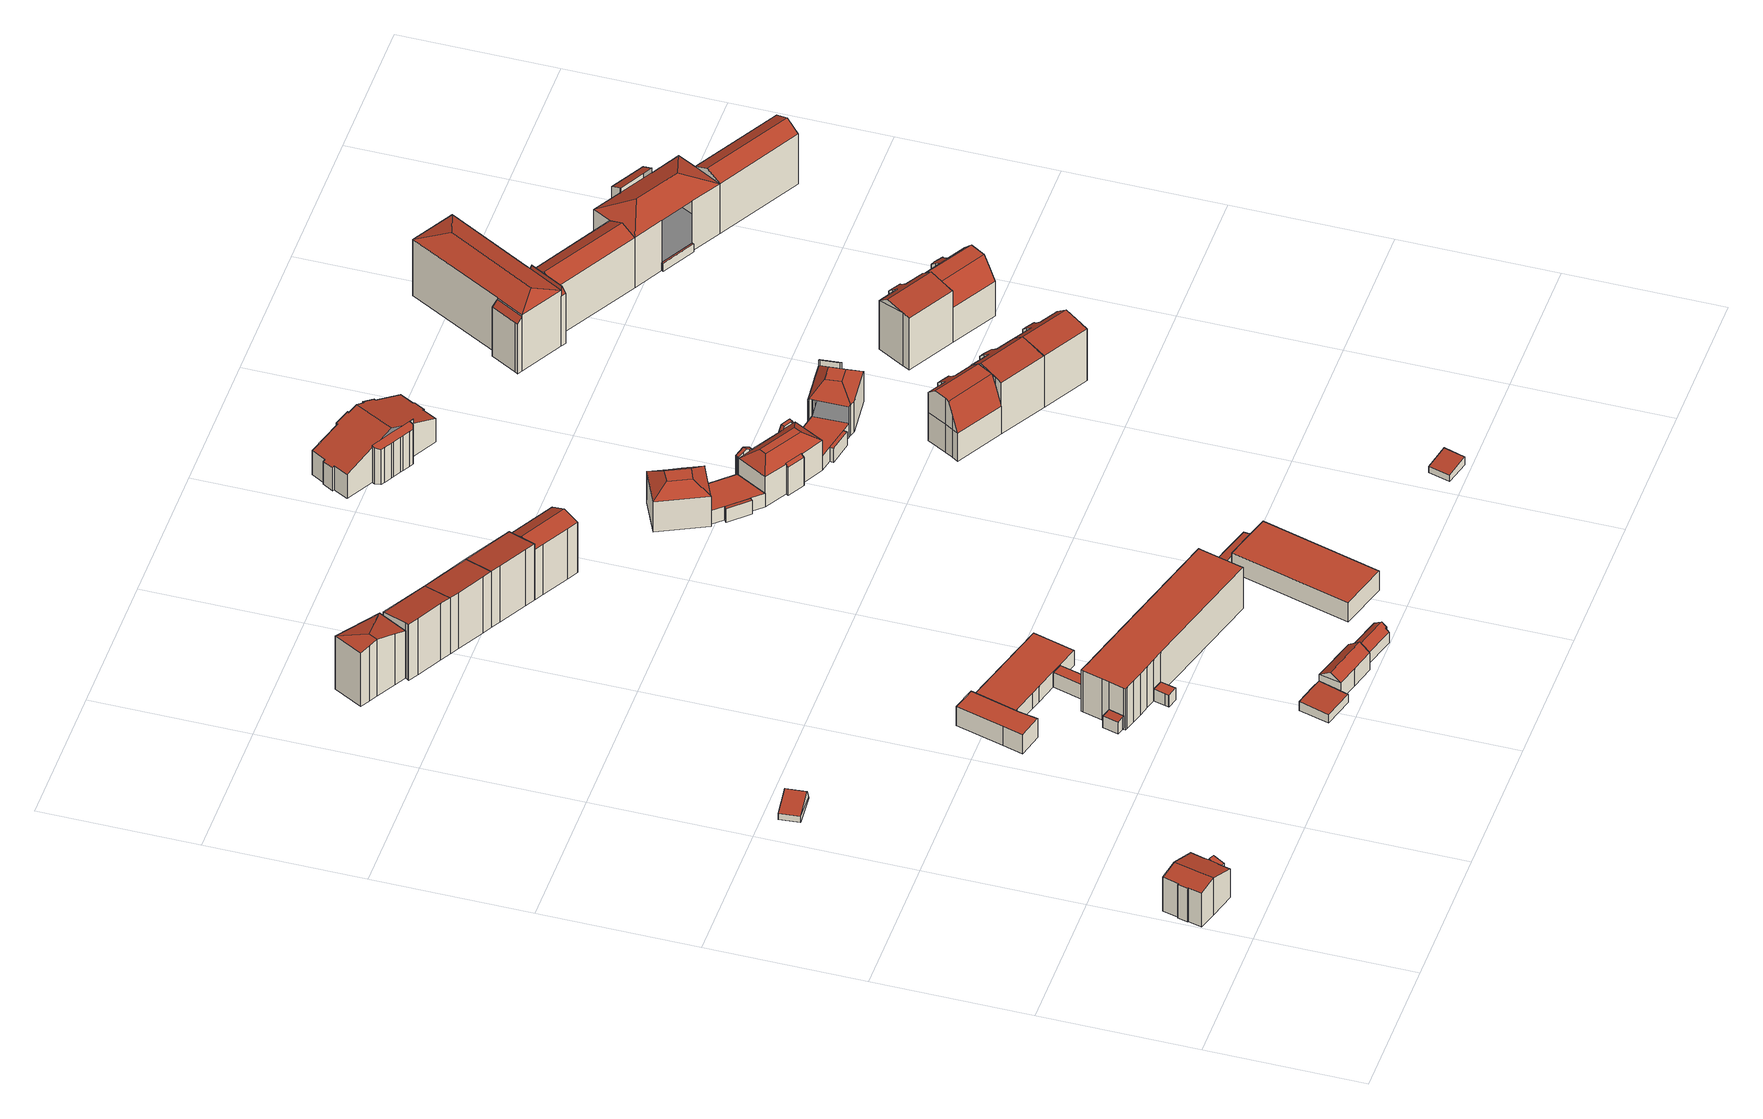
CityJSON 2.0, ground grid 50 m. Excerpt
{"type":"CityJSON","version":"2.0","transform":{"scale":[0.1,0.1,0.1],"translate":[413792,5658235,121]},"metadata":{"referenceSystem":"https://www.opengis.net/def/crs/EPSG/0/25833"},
"CityObjects":{
"building1":{"type":"Building","attributes":{"Gemeindeschluessel":14612000,"Geometrietyp2DReferenz":"3000","function":"31001_9998","roofType":"9999"},"children":["building1-1","building1-2"]},
"building1-1":{"type":"BuildingPart","attributes":{"Dachtyp_tdc":"tdcGableRoof","Dachneigung":19.69,"QualitaetDacherkennung":40,"Geometrietyp2DReferenz":"3000","measuredHeight":14.16,"roofType":"3100"},"parents":["building1"],"geometry":[{"type":"MultiSurface","lod":"2","boundaries":[[[0,1,2,3]],[[1,4,5,2]],[[4,6,7,5]],[[6,8,9,7]],[[8,10,11,9]],[[10,12,13,14,11]],[[15,16,17,18,19]],[[16,20,21,17]],[[20,22,23,21]],[[22,24,25,23]],[[24,0,3,25]],[[20,16,15,26,27,12,10,8]],[[8,6,4,1,0,24,22,20]],[[3,2,5,7,9,11,14,18,17,21,23,25]]],"semantics":{"surfaces":[{"type":"WallSurface"},{"type":"RoofSurface"},{"type":"GroundSurface"}],"values":[0,0,0,0,0,0,0,0,0,0,0,1,1,2]}}]},
"building1-2":{"type":"BuildingPart","attributes":{"Dachtyp_tdc":"tdcHipAndGableRoof","Dachneigung":38.93,"QualitaetDacherkennung":16,"Geometrietyp2DReferenz":"3000","measuredHeight":11.4,"roofType":"5000"},"parents":["building1"],"geometry":[{"type":"MultiSurface","lod":"2","boundaries":[[[28,29,30,31]],[[29,19,18,30]],[[13,28,31,14]],[[29,28,32]],[[28,13,27,33,32]],[[19,29,32,33,26]],[[31,30,18,14]]],"semantics":{"surfaces":[{"type":"WallSurface"},{"type":"RoofSurface"},{"type":"GroundSurface"}],"values":[0,0,0,1,1,1,2]}}]},
"building2":{"type":"Building","attributes":{"Dachtyp_tdc":"tdcGableRoof","Gemeindeschluessel":14612000,"Dachneigung":13.06,"QualitaetDacherkennung":11,"Geometrietyp2DReferenz":"3000","measuredHeight":4.32,"function":"31001_9998","roofType":"3100"},"geometry":[{"type":"Solid","lod":"2","boundaries":[[[[34,35,36,37]],[[35,38,39,36]],[[38,40,41,39]],[[40,34,37,41]],[[38,35,42]],[[34,40,43]],[[35,34,43,42]],[[40,38,42,43]],[[37,36,39,41]]]],"semantics":{"surfaces":[{"type":"WallSurface"},{"type":"RoofSurface"},{"type":"GroundSurface"}],"values":[[0,0,0,0,0,0,1,1,2]]}}]},
"building3":{"type":"Building","attributes":{"name":"Landesuntersuchungsanstalt für das Gesundheits- und Veterinärwesen Sachsen","Dachtyp_tdc":"tdcPolyFlatRoof","Gemeindeschluessel":14612000,"Dachneigung":0,"QualitaetDacherkennung":45,"Geometrietyp2DReferenz":"3000","measuredHeight":7.17,"function":"31001_3010","roofType":"1000"},"geometry":[{"type":"Solid","lod":"2","boundaries":[[[[44,45,46,47]],[[45,48,49,46]],[[48,50,51,49]],[[50,52,53,51]],[[52,54,55,53]],[[54,56,57,55]],[[56,58,59,57]],[[58,44,47,59]],[[58,56,54,52,50,48,45,44]],[[47,46,49,51,53,55,57,59]]]],"semantics":{"surfaces":[{"type":"WallSurface"},{"type":"RoofSurface"},{"type":"GroundSurface"}],"values":[[0,0,0,0,0,0,0,0,1,2]]}}]},
"building4":{"type":"Building","attributes":{"name":"Landesuntersuchungsanstalt für das Gesundheits- und Veterinärwesen Sachsen","Dachtyp_tdc":"tdcPolyFlatRoof","Gemeindeschluessel":14612000,"Dachneigung":4.95,"QualitaetDacherkennung":59,"Geometrietyp2DReferenz":"3000","measuredHeight":4.72,"function":"31001_3010","roofType":"2100"},"geometry":[{"type":"Solid","lod":"2","boundaries":[[[[60,61,62,63]],[[61,64,65,62]],[[64,66,67,65]],[[66,68,69,67]],[[68,60,63,69]],[[68,66,64,61,60]],[[63,62,65,67,69]]]],"semantics":{"surfaces":[{"type":"WallSurface"},{"type":"RoofSurface"},{"type":"GroundSurface"}],"values":[[0,0,0,0,0,1,2]]}}]},
"building5":{"type":"Building","attributes":{"Dachtyp_tdc":"tdcHipAndGableRoof","Gemeindeschluessel":14612000,"Dachneigung":17.75,"QualitaetDacherkennung":20,"Geometrietyp2DReferenz":"3000","measuredHeight":21.64,"function":"31001_9998","roofType":"5000"},"geometry":[{"type":"Solid","lod":"2","boundaries":[[[[70,71,72,73]],[[71,74,75,72]],[[74,76,77,75]],[[76,78,79,77]],[[78,80,81,79]],[[80,82,83,81]],[[82,84,85,83]],[[84,70,73,85]],[[80,78,86]],[[78,76,74,71,86]],[[71,70,84,82,80,86]],[[73,72,75,77,79,81,83,85]]]],"semantics":{"surfaces":[{"type":"WallSurface"},{"type":"RoofSurface"},{"type":"GroundSurface"}],"values":[[0,0,0,0,0,0,0,0,1,1,1,2]]}}]},
"building6":{"type":"Building","attributes":{"name":"Landesuntersuchungsanstalt für das Gesundheits- und Veterinärwesen Sachsen","Dachtyp_tdc":"tdcPolyFlatRoof","Gemeindeschluessel":14612000,"Dachneigung":2.83,"QualitaetDacherkennung":83,"Geometrietyp2DReferenz":"3000","measuredHeight":3.66,"function":"31001_3010","roofType":"2100"},"geometry":[{"type":"Solid","lod":"2","boundaries":[[[[87,88,89,90]],[[88,91,92,89]],[[91,93,94,92]],[[93,95,96,94]],[[95,97,98,96]],[[97,87,90,98]],[[97,95,93,91,88,87]],[[90,89,92,94,96,98]]]],"semantics":{"surfaces":[{"type":"WallSurface"},{"type":"RoofSurface"},{"type":"GroundSurface"}],"values":[[0,0,0,0,0,0,1,2]]}}]},
"building7":{"type":"Building","attributes":{"name":"Landesuntersuchungsanstalt für das Gesundheits- und Veterinärwesen Sachsen","Dachtyp_tdc":"tdcPolyFlatRoof","Gemeindeschluessel":14612000,"Dachneigung":0,"QualitaetDacherkennung":55,"Geometrietyp2DReferenz":"3000","measuredHeight":4.49,"function":"31001_3010","roofType":"1000"},"geometry":[{"type":"Solid","lod":"2","boundaries":[[[[99,100,101,102]],[[100,103,104,101]],[[103,105,106,104]],[[105,107,108,106]],[[107,109,110,108]],[[109,111,112,110]],[[111,99,102,112]],[[111,109,107,105,103,100,99]],[[102,101,104,106,108,110,112]]]],"semantics":{"surfaces":[{"type":"WallSurface"},{"type":"RoofSurface"},{"type":"GroundSurface"}],"values":[[0,0,0,0,0,0,0,1,2]]}}]},
"building8":{"type":"Building","attributes":{"Dachtyp_tdc":"tdcPolyFlatRoof","Gemeindeschluessel":14612000,"Dachneigung":11.36,"QualitaetDacherkennung":37,"Geometrietyp2DReferenz":"3000","measuredHeight":21.51,"function":"31001_9998","roofType":"2100"},"geometry":[{"type":"Solid","lod":"2","boundaries":[[[[113,114,115,116]],[[114,117,118,115]],[[117,119,85,118]],[[119,120,83,85]],[[120,121,122,83]],[[121,123,124,122]],[[123,125,126,124]],[[125,113,116,126]],[[125,123,121,120,119,117,114,113]],[[116,115,118,85,83,122,124,126]]]],"semantics":{"surfaces":[{"type":"WallSurface"},{"type":"RoofSurface"},{"type":"GroundSurface"}],"values":[[0,0,0,0,0,0,0,0,1,2]]}}]},
"building9":{"type":"Building","attributes":{"name":"Landesuntersuchungsanstalt für das Gesundheits- und Veterinärwesen Sachsen","Dachtyp_tdc":"tdcPolyFlatRoof","Gemeindeschluessel":14612000,"Dachneigung":0,"QualitaetDacherkennung":69,"Geometrietyp2DReferenz":"3000","measuredHeight":5.59,"function":"31001_3010","roofType":"1000"},"geometry":[{"type":"Solid","lod":"2","boundaries":[[[[127,128,129,130]],[[128,131,132,129]],[[131,133,134,132]],[[133,127,130,134]],[[133,131,128,127]],[[130,129,132,134]]]],"semantics":{"surfaces":[{"type":"WallSurface"},{"type":"RoofSurface"},{"type":"GroundSurface"}],"values":[[0,0,0,0,1,2]]}}]},
"building10":{"type":"Building","attributes":{"name":"Landesuntersuchungsanstalt für das Gesundheits- und Veterinärwesen Sachsen","Dachtyp_tdc":"tdcPolyFlatRoof","Gemeindeschluessel":14612000,"Dachneigung":0,"QualitaetDacherkennung":46,"Geometrietyp2DReferenz":"3000","measuredHeight":5.81,"function":"31001_3010","roofType":"1000"},"geometry":[{"type":"Solid","lod":"2","boundaries":[[[[135,136,137,129]],[[136,138,139,137]],[[138,140,141,139]],[[140,142,143,141]],[[142,144,145,143]],[[144,146,147,145]],[[146,148,149,147]],[[148,150,132,149]],[[150,135,129,132]],[[150,148,146,144,142,140,138,136,135]],[[129,137,139,141,143,145,147,149,132]]]],"semantics":{"surfaces":[{"type":"WallSurface"},{"type":"RoofSurface"},{"type":"GroundSurface"}],"values":[[0,0,0,0,0,0,0,0,0,1,2]]}}]},
"building11":{"type":"Building","attributes":{"name":"Landesuntersuchungsanstalt für das Gesundheits- und Veterinärwesen Sachsen","Dachtyp_tdc":"tdcFreeFormRoof","Gemeindeschluessel":14612000,"Dachneigung":35.29,"QualitaetDacherkennung":84,"Geometrietyp2DReferenz":"3000","measuredHeight":9.03,"function":"31001_3010","roofType":"5000"},"geometry":[{"type":"Solid","lod":"2","boundaries":[[[[151,152,153,154]],[[152,155,156,153]],[[155,157,158,156]],[[157,159,160,158]],[[159,161,162,160]],[[161,151,154,162]],[[163,161,159,164]],[[152,151,163,164,157,155]],[[151,161,163]],[[159,157,164]],[[154,153,156,158,160,162]]]],"semantics":{"surfaces":[{"type":"WallSurface"},{"type":"RoofSurface"},{"type":"GroundSurface"}],"values":[[0,0,0,0,0,0,1,1,0,0,2]]}}]},
"building12":{"type":"Building","attributes":{"Dachtyp_tdc":"tdcPolyFlatRoof","Gemeindeschluessel":14612000,"Dachneigung":10.84,"QualitaetDacherkennung":44,"Geometrietyp2DReferenz":"3000","measuredHeight":21.44,"function":"31001_9998","roofType":"2100"},"geometry":[{"type":"Solid","lod":"2","boundaries":[[[[165,121,122,124]],[[121,166,167,122]],[[166,168,169,167]],[[168,170,171,169]],[[170,172,173,171]],[[172,165,124,173]],[[172,170,168,166,121,165]],[[124,122,167,169,171,173]]]],"semantics":{"surfaces":[{"type":"WallSurface"},{"type":"RoofSurface"},{"type":"GroundSurface"}],"values":[[0,0,0,0,0,0,1,2]]}}]},
"building13":{"type":"Building","attributes":{"name":"Landesuntersuchungsanstalt für das Gesundheits- und Veterinärwesen Sachsen","Dachtyp_tdc":"tdcPolyFlatRoof","Gemeindeschluessel":14612000,"Dachneigung":0,"QualitaetDacherkennung":57,"Geometrietyp2DReferenz":"3000","measuredHeight":15.7,"function":"31001_3010","roofType":"1000"},"geometry":[{"type":"Solid","lod":"2","boundaries":[[[[174,175,106,176]],[[175,177,104,106]],[[177,178,179,104]],[[178,180,181,179]],[[180,182,183,181]],[[182,184,185,183]],[[184,186,187,185]],[[186,188,189,187]],[[188,190,191,189]],[[190,192,193,191]],[[192,194,195,193]],[[194,196,197,195]],[[196,198,199,197]],[[198,200,201,199]],[[200,202,203,201]],[[202,204,205,203]],[[204,206,207,205]],[[206,174,176,207]],[[206,204,202,200,198,196,194,192,190,188,186,184,182,180,178,177,175,174]],[[176,106,104,179,181,183,185,187,189,191,193,195,197,199,201,203,205,207]]]],"semantics":{"surfaces":[{"type":"WallSurface"},{"type":"RoofSurface"},{"type":"GroundSurface"}],"values":[[0,0,0,0,0,0,0,0,0,0,0,0,0,0,0,0,0,0,1,2]]}}]},
"building14":{"type":"Building","attributes":{"name":"Landesuntersuchungsanstalt für das Gesundheits- und Veterinärwesen Sachsen","Dachtyp_tdc":"tdcGableRoof","Gemeindeschluessel":14612000,"Dachneigung":38.38,"QualitaetDacherkennung":63,"Geometrietyp2DReferenz":"3000","measuredHeight":6.31,"function":"31001_3010","roofType":"3100"},"geometry":[{"type":"Solid","lod":"2","boundaries":[[[[208,209,210,211]],[[209,212,213,210]],[[212,214,215,213]],[[214,216,217,215]],[[216,218,154,217]],[[218,219,220,154]],[[219,221,162,220]],[[221,222,223,162]],[[222,208,211,223]],[[219,218,216,214,212,209]],[[209,208,222,221,219]],[[211,210,213,215,217,154,220,162,223]]]],"semantics":{"surfaces":[{"type":"WallSurface"},{"type":"RoofSurface"},{"type":"GroundSurface"}],"values":[[0,0,0,0,0,0,0,0,0,1,1,2]]}}]},
"building15":{"type":"Building","attributes":{"Dachtyp_tdc":"tdcPolyFlatRoof","Gemeindeschluessel":14612000,"Dachneigung":10.74,"QualitaetDacherkennung":49,"Geometrietyp2DReferenz":"3000","measuredHeight":21.51,"function":"31001_9998","roofType":"2100"},"geometry":[{"type":"Solid","lod":"2","boundaries":[[[[224,225,226,227]],[[225,168,228,226]],[[168,166,229,228]],[[166,230,231,229]],[[230,232,233,231]],[[232,224,227,233]],[[232,230,166,168,225,224]],[[227,226,228,229,231,233]]]],"semantics":{"surfaces":[{"type":"WallSurface"},{"type":"RoofSurface"},{"type":"GroundSurface"}],"values":[[0,0,0,0,0,0,1,2]]}}]},
"building16":{"type":"Building","attributes":{"Dachtyp_tdc":"tdcFreeFormRoof","Gemeindeschluessel":14612000,"Dachneigung":25.11,"QualitaetDacherkennung":23,"Geometrietyp2DReferenz":"3000","measuredHeight":20.84,"function":"31001_9998","roofType":"5000"},"geometry":[{"type":"Solid","lod":"2","boundaries":[[[[234,235,231,233]],[[235,236,237,231]],[[236,238,239,237]],[[238,240,241,239]],[[240,242,243,241]],[[242,234,233,243]],[[240,238,244,245,234,242]],[[244,236,235,245]],[[238,236,244]],[[235,234,245]],[[233,231,237,239,241,243]]]],"semantics":{"surfaces":[{"type":"WallSurface"},{"type":"RoofSurface"},{"type":"GroundSurface"}],"values":[[0,0,0,0,0,0,1,1,0,0,2]]}}]},
"building17":{"type":"Building","attributes":{"name":"Landesuntersuchungsanstalt für das Gesundheits- und Veterinärwesen Sachsen","Dachtyp_tdc":"tdcPolyFlatRoof","Gemeindeschluessel":14612000,"Dachneigung":0,"QualitaetDacherkennung":76,"Geometrietyp2DReferenz":"3000","measuredHeight":7.36,"function":"31001_3010","roofType":"1000"},"geometry":[{"type":"Solid","lod":"2","boundaries":[[[[246,247,248,249]],[[247,250,251,248]],[[250,252,253,251]],[[252,254,255,253]],[[254,246,249,255]],[[254,252,250,247,246]],[[249,248,251,253,255]]]],"semantics":{"surfaces":[{"type":"WallSurface"},{"type":"RoofSurface"},{"type":"GroundSurface"}],"values":[[0,0,0,0,0,1,2]]}}]},
"building18":{"type":"Building","attributes":{"name":"Landesuntersuchungsanstalt für das Gesundheits- und Veterinärwesen Sachsen","Dachtyp_tdc":"tdcPolyFlatRoof","Gemeindeschluessel":14612000,"Dachneigung":5.01,"QualitaetDacherkennung":77,"Geometrietyp2DReferenz":"3000","measuredHeight":5.56,"function":"31001_3010","roofType":"2100"},"geometry":[{"type":"Solid","lod":"2","boundaries":[[[[256,257,258,259]],[[257,260,261,258]],[[260,262,263,261]],[[262,264,265,263]],[[264,266,267,265]],[[266,268,269,267]],[[268,256,259,269]],[[268,266,264,262,260,257,256]],[[259,258,261,263,265,267,269]]]],"semantics":{"surfaces":[{"type":"WallSurface"},{"type":"RoofSurface"},{"type":"GroundSurface"}],"values":[[0,0,0,0,0,0,0,1,2]]}}]},
"building19":{"type":"Building","attributes":{"Gemeindeschluessel":14612000,"Geometrietyp2DReferenz":"3000","function":"31001_9998","roofType":"9999"},"children":["building19-1","building19-2","building19-3"]},
"building19-1":{"type":"BuildingPart","attributes":{"Dachtyp_tdc":"tdcCutTentRoof","Dachneigung":38.55,"QualitaetDacherkennung":70,"Geometrietyp2DReferenz":"3000","measuredHeight":14.96,"roofType":"9999"},"parents":["building19"],"geometry":[{"type":"MultiSurface","lod":"2","boundaries":[[[270,271,272,273,274]],[[271,275,276,272]],[[275,277,278,276]],[[277,279,280,278]],[[279,281,282,280]],[[281,283,284,282]],[[283,285,286,284]],[[285,287,288,286]],[[287,289,290,288]],[[289,291,292,290]],[[291,293,294,292]],[[293,295,294]],[[275,271,296,297]],[[277,275,297,298]],[[291,289,287,285,283,281,279,277,298,299]],[[271,270,293,291,299,296]],[[299,298,297,296]],[[273,272,276,278,280,282,284,286,288,290,292,294]]],"semantics":{"surfaces":[{"type":"WallSurface"},{"type":"RoofSurface"},{"type":"GroundSurface"}],"values":[0,0,0,0,0,0,0,0,0,0,0,0,1,1,1,1,1,2]}}]},
"building19-2":{"type":"BuildingPart","attributes":{"Dachtyp_tdc":"tdcPolyFlatRoof","Dachneigung":5.04,"QualitaetDacherkennung":47,"Geometrietyp2DReferenz":"3000","measuredHeight":5.24,"roofType":"2100"},"parents":["building19"],"geometry":[{"type":"MultiSurface","lod":"2","boundaries":[[[300,301,302,303]],[[304,305,306,307]],[[305,300,303,306]],[[305,304,301,300]],[[303,302,307,306]]],"semantics":{"surfaces":[{"type":"WallSurface"},{"type":"RoofSurface"},{"type":"GroundSurface"}],"values":[0,0,0,1,2]}}]},
"building19-3":{"type":"BuildingPart","attributes":{"Dachtyp_tdc":"tdcPolyFlatRoof","Dachneigung":0,"QualitaetDacherkennung":59,"Geometrietyp2DReferenz":"3000","measuredHeight":5.22,"roofType":"1000"},"parents":["building19"],"geometry":[{"type":"MultiSurface","lod":"2","boundaries":[[[295,308,309,294]],[[308,310,311,309]],[[310,312,307,311]],[[312,304,307]],[[313,314,315,302,301]],[[314,274,273,315]],[[274,314,313,312,310,308,295]],[[294,309,311,307,302,315,273]]],"semantics":{"surfaces":[{"type":"WallSurface"},{"type":"RoofSurface"},{"type":"GroundSurface"}],"values":[0,0,0,0,0,0,1,2]}}]},
"building20":{"type":"Building","attributes":{"Gemeindeschluessel":14612000,"Geometrietyp2DReferenz":"3000","function":"31001_9998","roofType":"9999"},"children":["building20-1","building20-2","building20-3","building20-4"]},
"building20-1":{"type":"BuildingPart","attributes":{"Dachtyp_tdc":"tdcPolyFlatRoof","Dachneigung":38.24,"QualitaetDacherkennung":35,"Geometrietyp2DReferenz":"3000","measuredHeight":11.53,"roofType":"2100"},"parents":["building20"],"geometry":[{"type":"MultiSurface","lod":"2","boundaries":[[[316,317,318,319]],[[320,321,322,323,324]],[[321,316,319,322]],[[321,320,325,326,317,316]],[[319,318,327,328,323,322]]],"semantics":{"surfaces":[{"type":"WallSurface"},{"type":"RoofSurface"},{"type":"GroundSurface"}],"values":[0,0,0,1,2]}}]},
"building20-2":{"type":"BuildingPart","attributes":{"Dachtyp_tdc":"tdcCutTentRoof","Dachneigung":38.27,"QualitaetDacherkennung":72,"Geometrietyp2DReferenz":"3000","measuredHeight":14.86,"roofType":"9999"},"parents":["building20"],"geometry":[{"type":"MultiSurface","lod":"2","boundaries":[[[329,330,331,332,333,334]],[[335,336,337,338,339]],[[336,324,323,337]],[[317,340,311,318]],[[340,341,342,311]],[[341,343,344,342]],[[335,345,346,329,334,347,348,343,349,350]],[[336,335,350,351]],[[340,317,326,325,324,336,351,352]],[[343,341,340,352,349]],[[352,351,350,349]],[[333,332,338,337,323,328,327,318,311,342,344,353]]],"semantics":{"surfaces":[{"type":"WallSurface"},{"type":"RoofSurface"},{"type":"GroundSurface"}],"values":[0,0,0,0,0,0,1,1,1,1,1,2]}}]},
"building20-3":{"type":"BuildingPart","attributes":{"Dachtyp_tdc":"tdcGableRoof","Dachneigung":23.54,"QualitaetDacherkennung":19,"Geometrietyp2DReferenz":"3000","measuredHeight":13.24,"roofType":"3100"},"parents":["building20"],"geometry":[{"type":"MultiSurface","lod":"2","boundaries":[[[354,355,309,342]],[[355,356,357,309]],[[356,358,359,357]],[[358,360,361,359]],[[360,334,333,361]],[[358,356,355,354,362]],[[362,347,334,360,358]],[[353,344,342,309,357,359,361,333]]],"semantics":{"surfaces":[{"type":"WallSurface"},{"type":"RoofSurface"},{"type":"GroundSurface"}],"values":[0,0,0,0,0,1,1,2]}}]},
"building20-4":{"type":"BuildingPart","attributes":{"Dachtyp_tdc":"tdcCutGableRoof","Dachneigung":1.62,"QualitaetDacherkennung":25,"Geometrietyp2DReferenz":"3000","measuredHeight":12.66,"roofType":"9999"},"parents":["building20"],"geometry":[{"type":"MultiSurface","lod":"2","boundaries":[[[363,364,365,366]],[[364,367,368,365]],[[367,339,338,368]],[[331,363,366,332]],[[330,346,369,370,371]],[[372,345,339,367,364,373]],[[369,372,373,370]],[[363,371,370,373,364]],[[331,330,371,363]],[[366,365,368,338,332]]],"semantics":{"surfaces":[{"type":"WallSurface"},{"type":"RoofSurface"},{"type":"GroundSurface"}],"values":[0,0,0,0,1,1,1,0,0,2]}}]},
"building21":{"type":"Building","attributes":{"Gemeindeschluessel":14612000,"Geometrietyp2DReferenz":"3000","function":"31001_9998","roofType":"9999"},"children":["building21-1","building21-2"]},
"building21-1":{"type":"BuildingPart","attributes":{"Dachtyp_tdc":"tdcGableRoof","Dachneigung":21.7,"QualitaetDacherkennung":46,"Geometrietyp2DReferenz":"3000","measuredHeight":16.06,"roofType":"3100"},"parents":["building21"],"geometry":[{"type":"MultiSurface","lod":"2","boundaries":[[[374,375,376,377]],[[375,378,379,376]],[[378,380,381,379]],[[380,382,383,381]],[[382,384,385,383]],[[384,386,387,385]],[[386,388,389,387]],[[388,390,391,389]],[[390,392,393,391]],[[392,394,395,393]],[[394,396,397,395]],[[396,398,399,397]],[[398,400,401,399]],[[400,402,403,401]],[[402,404,405,403]],[[404,406,407,405]],[[406,408,409,407]],[[408,410,411,409]],[[410,412,413,411]],[[412,414,415,413]],[[414,416,417,415]],[[416,418,419,417]],[[420,374,377,421]],[[422,423,418,416,414,412,410,408,406,404,402,400,398,396,394]],[[394,392,390,388,386,384,382,380,378,375,374,420,424,422]],[[377,376,379,381,383,385,387,389,391,393,395,397,399,401,403,405,407,409,411,413,415,417,419,425,421]]],"semantics":{"surfaces":[{"type":"WallSurface"},{"type":"RoofSurface"},{"type":"GroundSurface"}],"values":[0,0,0,0,0,0,0,0,0,0,0,0,0,0,0,0,0,0,0,0,0,0,0,1,1,2]}}]},
"building21-2":{"type":"BuildingPart","attributes":{"Dachtyp_tdc":"tdcPolyFlatRoof","Dachneigung":19.73,"QualitaetDacherkennung":43,"Geometrietyp2DReferenz":"3000","measuredHeight":14.13,"roofType":"2100"},"parents":["building21"],"geometry":[{"type":"MultiSurface","lod":"2","boundaries":[[[426,427,420,421,428]],[[429,430,417,419,418]],[[430,431,432,417]],[[431,433,434,432]],[[433,435,436,434]],[[435,437,438,436]],[[437,439,440,438]],[[439,441,442,440]],[[441,443,444,442]],[[443,445,446,444]],[[445,447,448,446]],[[447,449,450,448]],[[449,426,428,450]],[[449,447,445,443,441,439,437,435,433,431,430,429,423,451,424,427,426]],[[428,421,425,419,417,432,434,436,438,440,442,444,446,448,450]]],"semantics":{"surfaces":[{"type":"WallSurface"},{"type":"RoofSurface"},{"type":"GroundSurface"}],"values":[0,0,0,0,0,0,0,0,0,0,0,0,0,1,2]}}]},
"building22":{"type":"Building","attributes":{"Dachtyp_tdc":"tdcPolyFlatRoof","Gemeindeschluessel":14612000,"Dachneigung":5.67,"QualitaetDacherkennung":78,"Geometrietyp2DReferenz":"3000","measuredHeight":3.22,"function":"31001_9998","roofType":"2100"},"geometry":[{"type":"Solid","lod":"2","boundaries":[[[[452,453,454,455]],[[453,456,457,454]],[[456,458,459,457]],[[458,452,455,459]],[[458,456,453,452]],[[455,454,457,459]]]],"semantics":{"surfaces":[{"type":"WallSurface"},{"type":"RoofSurface"},{"type":"GroundSurface"}],"values":[[0,0,0,0,1,2]]}}]},
"building23":{"type":"Building","attributes":{"Dachtyp_tdc":"tdcFreeFormRoof","Gemeindeschluessel":14612000,"Dachneigung":67.93,"QualitaetDacherkennung":45,"Geometrietyp2DReferenz":"3000","measuredHeight":20.77,"function":"31001_9998","roofType":"5000"},"geometry":[{"type":"Solid","lod":"2","boundaries":[[[[460,461,462,463]],[[461,464,465,462]],[[464,466,467,465]],[[466,468,469,467]],[[468,470,471,469]],[[470,472,473,471]],[[472,474,475,473]],[[474,476,477,475]],[[476,478,479,477]],[[478,480,481,479]],[[480,482,483,481]],[[482,484,485,483]],[[484,486,487,485]],[[486,460,463,487]],[[488,489,490,491,486,484]],[[492,493,494,495,496,497,498,499,500,501,502]],[[502,501,503,490,489]],[[460,491,490,503,461]],[[461,503,501,500,464]],[[464,500,499,466]],[[466,499,498,468]],[[468,498,497,470]],[[470,497,496,472]],[[472,496,495,474]],[[474,495,494,476]],[[476,494,493,478]],[[478,493,492,480]],[[480,492,502,489,488,482]],[[486,491,460]],[[482,488,484]],[[463,462,465,467,469,471,473,475,477,479,481,483,485,487]]]],"semantics":{"surfaces":[{"type":"WallSurface"},{"type":"RoofSurface"},{"type":"GroundSurface"}],"values":[[0,0,0,0,0,0,0,0,0,0,0,0,0,0,1,1,1,0,0,0,0,0,0,0,0,0,0,0,0,0,2]]}}]},
"building24":{"type":"Building","attributes":{"Gemeindeschluessel":14612000,"Geometrietyp2DReferenz":"3000","function":"31001_9998","roofType":"9999"},"children":["building24-1","building24-2","building24-3","building24-4"]},
"building24-1":{"type":"BuildingPart","attributes":{"Dachtyp_tdc":"tdcFreeFormRoof","Dachneigung":27.11,"QualitaetDacherkennung":47,"Geometrietyp2DReferenz":"3000","measuredHeight":14.95,"roofType":"5000"},"parents":["building24"],"geometry":[{"type":"MultiSurface","lod":"2","boundaries":[[[504,505,506,507]],[[505,508,509,506]],[[508,510,511,512,509]],[[513,514,515,516,517]],[[514,518,519,515]],[[518,520,521,519]],[[520,522,523,521]],[[522,524,525,523]],[[526,527,528,529]],[[527,504,507,528]],[[508,505,504,527,530,531]],[[514,513,510,508,531,532]],[[524,522,520,518,514,532,533]],[[527,526,524,533,530]],[[531,530,533,532]],[[507,506,509,512,516,515,519,521,523,525,529,528]]],"semantics":{"surfaces":[{"type":"WallSurface"},{"type":"RoofSurface"},{"type":"GroundSurface"}],"values":[0,0,0,0,0,0,0,0,0,0,1,1,1,1,1,2]}}]},
"building24-2":{"type":"BuildingPart","attributes":{"Dachtyp_tdc":"tdcPolyFlatRoof","Dachneigung":0,"QualitaetDacherkennung":67,"Geometrietyp2DReferenz":"3000","measuredHeight":5.26,"roofType":"1000"},"parents":["building24"],"geometry":[{"type":"MultiSurface","lod":"2","boundaries":[[[534,517,516,368]],[[511,535,536,512]],[[535,537,538,536]],[[539,540,337,541]],[[540,534,368,337]],[[540,539,537,535,511,517,534]],[[368,516,512,536,538,541,337]]],"semantics":{"surfaces":[{"type":"WallSurface"},{"type":"RoofSurface"},{"type":"GroundSurface"}],"values":[0,0,0,0,0,1,2]}}]},
"building24-3":{"type":"BuildingPart","attributes":{"Dachtyp_tdc":"tdcPolyFlatRoof","Dachneigung":0,"QualitaetDacherkennung":42,"Geometrietyp2DReferenz":"3000","measuredHeight":5.29,"roofType":"1000"},"parents":["building24"],"geometry":[{"type":"MultiSurface","lod":"2","boundaries":[[[542,541,538,543]],[[544,545,539,541,542]],[[546,547,543,538,537]],[[547,544,542,543]],[[547,546,545,544]]],"semantics":{"surfaces":[{"type":"GroundSurface"},{"type":"WallSurface"},{"type":"RoofSurface"}],"values":[0,1,1,1,2]}}]},
"building24-4":{"type":"BuildingPart","attributes":{"Dachtyp_tdc":"tdcPolyFlatRoof","Dachneigung":37.29,"QualitaetDacherkennung":34,"Geometrietyp2DReferenz":"3000","measuredHeight":13.59,"roofType":"2100"},"parents":["building24"],"geometry":[{"type":"MultiSurface","lod":"2","boundaries":[[[548,549,526,529,550]],[[551,552,553,525,524]],[[552,548,550,553]],[[552,551,549,548]],[[550,529,525,553]]],"semantics":{"surfaces":[{"type":"WallSurface"},{"type":"RoofSurface"},{"type":"GroundSurface"}],"values":[0,0,0,1,2]}}]},
"building25":{"type":"Building","attributes":{"Dachtyp_tdc":"tdcFreeFormRoof","Gemeindeschluessel":14612000,"Dachneigung":10.62,"QualitaetDacherkennung":32,"Geometrietyp2DReferenz":"3000","measuredHeight":21.42,"function":"31001_9998","roofType":"5000"},"geometry":[{"type":"Solid","lod":"2","boundaries":[[[[554,555,556,557]],[[555,558,559,556]],[[558,560,561,559]],[[560,562,485,561]],[[562,563,483,485]],[[563,564,481,483]],[[564,565,566,481]],[[565,567,568,566]],[[567,569,570,568]],[[569,571,572,570]],[[571,573,574,572]],[[573,575,576,574]],[[575,554,557,576]],[[564,563,577]],[[554,575,573,571,569,567,565,564,577,578,555]],[[560,558,578,577,563,562]],[[558,555,578]],[[557,556,559,561,485,483,481,566,568,570,572,574,576]]]],"semantics":{"surfaces":[{"type":"WallSurface"},{"type":"RoofSurface"},{"type":"GroundSurface"}],"values":[[0,0,0,0,0,0,0,0,0,0,0,0,0,0,1,1,0,2]]}}]},
"building26":{"type":"Building","attributes":{"Dachtyp_tdc":"tdcFreeFormRoof","Gemeindeschluessel":14612000,"Dachneigung":10.36,"QualitaetDacherkennung":33,"Geometrietyp2DReferenz":"3000","measuredHeight":21.37,"function":"31001_9998","roofType":"5000"},"geometry":[{"type":"Solid","lod":"2","boundaries":[[[[579,558,559,561]],[[558,580,556,559]],[[580,581,582,556]],[[581,583,584,582]],[[583,585,586,584]],[[585,587,588,586]],[[587,589,590,588]],[[589,591,592,590]],[[591,593,594,592]],[[593,595,596,594]],[[595,597,598,596]],[[597,599,600,598]],[[599,579,561,600]],[[599,597,601,578,558,579]],[[601,595,593,591,589,587,585,583,581,580,578]],[[580,558,578]],[[597,595,601]],[[561,559,556,582,584,586,588,590,592,594,596,598,600]]]],"semantics":{"surfaces":[{"type":"WallSurface"},{"type":"RoofSurface"},{"type":"GroundSurface"}],"values":[[0,0,0,0,0,0,0,0,0,0,0,0,0,1,1,0,0,2]]}}]},
"building27":{"type":"Building","attributes":{"Dachtyp_tdc":"tdcFreeFormRoof","Gemeindeschluessel":14612000,"Dachneigung":10.05,"QualitaetDacherkennung":27,"Geometrietyp2DReferenz":"3000","measuredHeight":21.39,"function":"31001_9998","roofType":"5000"},"geometry":[{"type":"Solid","lod":"2","boundaries":[[[[602,603,604,605]],[[603,606,607,604]],[[606,608,609,607]],[[608,610,611,609]],[[610,612,613,611]],[[612,614,615,613]],[[614,616,617,615]],[[616,618,619,617]],[[618,620,621,619]],[[620,622,623,621]],[[622,624,625,623]],[[624,626,627,625]],[[626,602,605,627]],[[626,624,628,629,603,602]],[[628,622,620,618,616,614,612,610,608,606,629]],[[624,622,628]],[[606,603,629]],[[605,604,607,609,611,613,615,617,619,621,623,625,627]]]],"semantics":{"surfaces":[{"type":"WallSurface"},{"type":"RoofSurface"},{"type":"GroundSurface"}],"values":[[0,0,0,0,0,0,0,0,0,0,0,0,0,1,1,0,0,2]]}}]},
"building28":{"type":"Building","attributes":{"Gemeindeschluessel":14612000,"Geometrietyp2DReferenz":"3000","function":"31001_9998","roofType":"9999"},"children":["building28-1","building28-2"]},
"building28-1":{"type":"BuildingPart","attributes":{"Dachtyp_tdc":"tdcPolyFlatRoof","Dachneigung":34.99,"QualitaetDacherkennung":32,"Geometrietyp2DReferenz":"3000","measuredHeight":18.21,"roofType":"2100"},"parents":["building28"],"geometry":[{"type":"MultiSurface","lod":"2","boundaries":[[[630,631,632,633]],[[631,634,635,632]],[[634,636,637,638,635]],[[639,640,641,642,643]],[[640,644,645,641]],[[644,630,633,645]],[[644,640,639,636,634,631,630]],[[633,632,635,638,642,641,645]]],"semantics":{"surfaces":[{"type":"WallSurface"},{"type":"RoofSurface"},{"type":"GroundSurface"}],"values":[0,0,0,0,0,0,1,2]}}]},
"building28-2":{"type":"BuildingPart","attributes":{"Dachtyp_tdc":"tdcCutGableRoof","Dachneigung":58.01,"QualitaetDacherkennung":43,"Geometrietyp2DReferenz":"3000","measuredHeight":20.86,"roofType":"9999"},"parents":["building28"],"geometry":[{"type":"MultiSurface","lod":"2","boundaries":[[[646,639,642,623]],[[639,643,642]],[[637,636,638]],[[636,647,648,638]],[[647,649,650,648]],[[649,651,652,650]],[[651,653,654,652]],[[653,655,656,654]],[[655,657,627,656]],[[657,658,625,627]],[[649,647,636,637,643,639,646,659]],[[660,658,657,655,653,651]],[[659,660,651,649]],[[623,642,638,648,650,652,654,656,627,625,661,662]],[[658,660,661,625]],[[660,659,662,661]],[[659,646,623,662]]],"semantics":{"surfaces":[{"type":"WallSurface"},{"type":"RoofSurface"},{"type":"GroundSurface"}],"values":[0,0,0,0,0,0,0,0,0,0,1,1,1,2,0,0,0]}}]},
"building29":{"type":"Building","attributes":{"name":"Landesdirektion Sachsen","Gemeindeschluessel":14612000,"Geometrietyp2DReferenz":"3000","function":"31001_3010","roofType":"9999"},"children":["building29-1","building29-2","building29-3","building29-4","building29-5","building29-6","building29-7","building29-8"]},
"building29-1":{"type":"BuildingPart","attributes":{"Dachtyp_tdc":"tdcPolyFlatRoof","Dachneigung":25.43,"QualitaetDacherkennung":47,"Geometrietyp2DReferenz":"3000","measuredHeight":20.77,"roofType":"2100"},"parents":["building29"],"geometry":[{"type":"MultiSurface","lod":"2","boundaries":[[[663,664,665,666,667]],[[664,668,669,665]],[[668,670,671,669]],[[670,672,673,674,671]],[[670,668,664,663,672]],[[674,666,665,669,671]]],"semantics":{"surfaces":[{"type":"WallSurface"},{"type":"RoofSurface"},{"type":"GroundSurface"}],"values":[0,0,0,0,1,2]}}]},
"building29-2":{"type":"BuildingPart","attributes":{"Dachtyp_tdc":"tdcFreeFormRoof","Dachneigung":74.2,"QualitaetDacherkennung":25,"Geometrietyp2DReferenz":"3000","measuredHeight":22.05,"roofType":"5000"},"parents":["building29"],"geometry":[{"type":"MultiSurface","lod":"2","boundaries":[[[675,676,677,678,679]],[[676,680,681,677]],[[682,683,684,685,686]],[[687,680,676]],[[688,687,676,675,689,683]],[[688,683,682]],[[687,688,682,680]],[[685,678,677,681,686]]],"semantics":{"surfaces":[{"type":"WallSurface"},{"type":"RoofSurface"},{"type":"GroundSurface"}],"values":[0,0,0,1,1,1,1,2]}}]},
"building29-3":{"type":"BuildingPart","attributes":{"Dachtyp_tdc":"tdcHipRoof","Dachneigung":19.21,"QualitaetDacherkennung":61,"Geometrietyp2DReferenz":"3000","measuredHeight":24.24,"roofType":"3200"},"parents":["building29"],"geometry":[{"type":"MultiSurface","lod":"2","boundaries":[[[690,691,692,693,681,680]],[[694,695,696,697,698]],[[695,699,700,696]],[[699,701,682,686,700]],[[691,690,702]],[[699,695,703]],[[690,701,699,703,702]],[[695,694,691,702,703]],[[686,681,693,697,696,700]]],"semantics":{"surfaces":[{"type":"WallSurface"},{"type":"RoofSurface"},{"type":"GroundSurface"}],"values":[0,0,0,0,1,1,1,1,2]}}]},
"building29-4":{"type":"BuildingPart","attributes":{"Dachtyp_tdc":"tdcGableRoof","Dachneigung":26.6,"QualitaetDacherkennung":67,"Geometrietyp2DReferenz":"3000","measuredHeight":21.61,"roofType":"3100"},"parents":["building29"],"geometry":[{"type":"MultiSurface","lod":"2","boundaries":[[[704,679,678,705]],[[684,706,707,685]],[[684,689,708,709,706]],[[709,708,675,710]],[[704,710,675,679]],[[706,709,710,704]],[[707,705,678,685]]],"semantics":{"surfaces":[{"type":"WallSurface"},{"type":"RoofSurface"},{"type":"GroundSurface"}],"values":[0,0,1,1,0,0,2]}}]},
"building29-5":{"type":"BuildingPart","attributes":{"Dachtyp_tdc":"tdcPolyFlatRoof","Dachneigung":0,"QualitaetDacherkennung":0,"Geometrietyp2DReferenz":"3000","measuredHeight":3.06,"roofType":"9999"},"parents":["building29"],"geometry":[{"type":"MultiSurface","lod":"2","boundaries":[[[711,712,713,714]],[[714,713,715,716]],[[713,712,717,715]],[[712,711,718,717]],[[716,715,717,718]],[[716,718,711,714]]],"semantics":{"surfaces":[{"type":"RoofSurface"},{"type":"WallSurface"},{"type":"GroundSurface"},{"type":"ClosureSurface","isClosure":"1","QuelleClosure":"LoD1Solid"}],"values":[0,1,1,1,2,3]}}]},
"building29-6":{"type":"BuildingPart","attributes":{"Dachtyp_tdc":"tdcGableRoof","Dachneigung":26.33,"QualitaetDacherkennung":67,"Geometrietyp2DReferenz":"3000","measuredHeight":21.58,"roofType":"3100"},"parents":["building29"],"geometry":[{"type":"MultiSurface","lod":"2","boundaries":[[[719,720,721,722]],[[720,723,724,721]],[[723,725,726,724]],[[723,720,727]],[[719,725,728]],[[720,719,728,727]],[[725,723,727,728]],[[722,721,724,726]]],"semantics":{"surfaces":[{"type":"WallSurface"},{"type":"RoofSurface"},{"type":"GroundSurface"}],"values":[0,0,0,0,0,1,1,2]}}]},
"building29-7":{"type":"BuildingPart","attributes":{"Dachtyp_tdc":"tdcPolyFlatRoof","Dachneigung":46.87,"QualitaetDacherkennung":51,"Geometrietyp2DReferenz":"3000","measuredHeight":20.72,"roofType":"2100"},"parents":["building29"],"geometry":[{"type":"MultiSurface","lod":"2","boundaries":[[[692,729,730,693]],[[729,731,732,730]],[[731,733,734,732]],[[733,698,697,734]],[[733,731,729,692,698]],[[697,693,730,732,734]]],"semantics":{"surfaces":[{"type":"WallSurface"},{"type":"RoofSurface"},{"type":"GroundSurface"}],"values":[0,0,0,0,1,2]}}]},
"building29-8":{"type":"BuildingPart","attributes":{"Dachtyp_tdc":"tdcHipRoof","Dachneigung":26.48,"QualitaetDacherkennung":66,"Geometrietyp2DReferenz":"3000","measuredHeight":23.25,"roofType":"3200"},"parents":["building29"],"geometry":[{"type":"MultiSurface","lod":"2","boundaries":[[[735,718,711]],[[735,710,705,718]],[[710,704,705]],[[736,737,707,706]],[[673,738,739,674]],[[738,719,722,739]],[[740,741,716,726,725]],[[741,714,716]],[[740,719,738,742]],[[736,706,710,743]],[[738,673,667,744,736,743,742]],[[710,735,741,740,742,743]],[[718,705,707,737,665,666,674,739,722,726,716]],[[736,744,665,737]],[[744,667,666,665]]],"semantics":{"surfaces":[{"type":"WallSurface"},{"type":"RoofSurface"},{"type":"GroundSurface"}],"values":[0,0,0,0,0,0,0,0,1,1,1,1,2,0,0]}}]}
},
"vertices":[
[15,202,136],[24,234,136],[24,234,7],[15,202,7],[27,233,136],[27,233,7],[41,284,136],[41,284,7],[101,268,148],[101,268,7],[187,245,116],[187,245,7],[175,200,116],[175,200,96],[175,200,7],[163,155,116],[153,117,116],[153,117,7],[163,155,7],[163,155,96],[67,140,148],[67,140,7],[7,157,136],[7,157,7],[19,201,136],[19,201,7],[170,178,116],[172,186,116],
[206,192,96],[193,147,96],[193,147,7],[206,192,7],[190,178,121],[171,184,121],
[159,1451,49],[165,1384,49],[165,1384,44],[159,1451,44],[59,1375,67],[59,1375,44],[54,1442,67],[54,1442,44],[147,1383,87],[141,1449,87],
[555,862,93],[573,926,93],[573,926,21],[555,862,21],[616,1080,93],[616,1080,21],[692,1059,93],[692,1059,21],[691,1055,93],[691,1055,21],[653,922,93],[653,922,21],[648,905,93],[648,905,21],[635,842,93],[635,842,21],
[716,626,65],[730,676,65],[730,676,21],[716,626,21],[760,667,68],[760,667,21],[746,618,68],[746,618,21],[739,620,67],[739,620,21],
[157,2623,357],[96,2657,379],[96,2657,163],[157,2623,163],[70,2671,374],[70,2671,163],[38,2688,367],[38,2688,163],[89,2780,367],[89,2780,163],[245,2695,344],[245,2695,163],[238,2682,344],[238,2682,163],[194,2602,344],[194,2602,163],[113,2688,379],
[1051,39,42],[950,67,42],[950,67,11],[1051,39,11],[976,163,47],[976,163,11],[1043,145,47],[1043,145,11],[1077,135,47],[1077,135,11],[1057,62,44],[1057,62,11],
[875,523,61],[879,535,61],[879,535,16],[875,523,16],[889,572,61],[889,572,16],[925,562,61],[925,562,16],[915,525,61],[915,525,16],[911,513,61],[911,513,16],[876,522,61],[876,522,16],
[217,2573,378],[187,2590,378],[187,2590,163],[217,2573,163],[188,2592,377],[188,2592,163],[194,2602,375],[238,2682,357],[382,2602,357],[382,2602,163],[331,2510,378],[331,2510,163],[299,2528,378],[299,2528,163],
[825,747,74],[858,864,74],[858,864,18],[825,747,18],[894,854,74],[894,854,18],[862,737,74],[862,737,18],
[858,864,76],[786,884,76],[786,884,18],[753,894,76],[753,894,18],[674,916,76],[674,916,18],[653,922,76],[653,922,18],[691,1055,76],[691,1055,18],[1003,968,76],[1003,968,18],[965,834,76],[965,834,18],[894,854,76],
[1211,38,86],[1206,22,74],[1206,22,9],[1211,38,9],[1127,43,74],[1127,43,9],[1057,62,74],[1057,62,9],[1077,135,71],[1077,135,9],[1225,92,72],[1225,92,9],[1215,56,99],[1066,97,99],
[331,2510,377],[526,2523,357],[526,2523,163],[475,2431,377],[475,2431,163],[445,2447,377],[445,2447,163],[360,2494,377],[360,2494,163],
[1345,445,173],[925,562,173],[1345,445,16],[889,572,173],[855,581,173],[855,581,16],[820,591,173],[820,591,16],[785,601,173],[785,601,16],[752,610,173],[752,610,16],[745,612,173],[745,612,16],[746,618,173],[746,618,16],[760,667,173],[760,667,16],[766,689,173],[766,689,16],[784,752,173],[784,752,16],[786,759,173],[786,759,16],[825,747,173],[825,747,16],[862,737,173],[862,737,16],[1385,591,173],[1385,591,16],[1383,583,173],[1383,583,16],[1358,492,173],[1358,492,16],
[1354,55,54],[1346,29,72],[1346,29,9],[1354,55,9],[1342,14,60],[1342,14,9],[1336,15,60],[1336,15,9],[1333,3,50],[1333,3,9],[1211,38,50],[1218,65,72],[1218,65,9],[1225,92,54],[1256,83,54],[1256,83,9],
[592,2366,377],[505,2414,377],[505,2414,162],[592,2366,162],[475,2431,162],[526,2523,162],[676,2440,357],[676,2440,162],[625,2348,377],[625,2348,162],
[625,2348,354],[676,2440,346],[825,2357,346],[825,2357,162],[775,2265,354],[775,2265,162],[740,2284,354],[740,2284,162],[655,2331,354],[655,2331,162],[800,2312,371],[651,2394,371],
[1378,140,89],[1486,522,89],[1486,522,15],[1378,140,15],[1592,492,89],[1592,492,15],[1643,477,89],[1643,477,15],[1535,95,89],[1535,95,15],
[1413,539,77],[1395,482,83],[1395,482,27],[1413,539,27],[1358,492,83],[1358,492,27],[1383,583,74],[1383,583,27],[1596,521,75],[1596,521,27],[1592,492,77],[1592,492,27],[1486,522,77],[1486,522,27],
[1088,1963,274],[1081,1959,274],[1081,1959,159],[1088,1963,159],[1088,1963,211],[1009,2110,274],[1009,2110,159],[1124,2165,278],[1124,2165,159],[1128,2167,274],[1128,2167,159],[1155,2109,274],[1155,2109,159],[1151,2107,278],[1151,2107,159],[1168,2073,278],[1168,2073,159],[1172,2075,274],[1172,2075,159],[1200,2016,274],[1200,2016,159],[1196,2014,278],[1196,2014,159],[1192,2012,277],[1192,2012,159],[1192,2012,211],[1101,2018,308],[1067,2088,308],[1108,2109,308],[1143,2036,308],
[1110,1922,211],[1119,1929,210],[1119,1929,159],[1110,1922,159],[1175,1869,210],[1166,1861,211],[1166,1861,159],[1175,1869,159],
[1262,1936,211],[1262,1936,159],[1206,1835,211],[1206,1835,159],[1175,1869,211],[1119,1929,211],[1119,1930,211],[1119,1930,159],
[1273,1786,266],[1277,1794,273],[1277,1794,159],[1273,1786,159],[1331,1764,274],[1327,1756,266],[1327,1756,159],[1331,1764,159],[1331,1764,273],[1332,1765,275],[1278,1795,275],[1278,1795,159],[1332,1765,159],
[1409,1849,275],[1409,1849,262],[1409,1849,259],[1409,1849,159],[1309,1905,159],[1309,1905,275],[1457,1822,275],[1404,1725,275],[1404,1725,159],[1457,1822,159],[1457,1822,259],[1206,1835,275],[1260,1932,275],[1260,1932,159],[1260,1931,275],[1260,1931,159],[1451,1825,275],[1415,1846,275],[1308,1905,275],[1287,1916,275],[1278,1874,308],[1399,1806,308],[1386,1783,308],[1265,1851,308],[1287,1916,159],
[1260,1932,278],[1262,1936,278],[1266,1942,278],[1266,1942,159],[1293,1927,292],[1293,1927,159],[1315,1916,275],[1315,1916,159],[1287,1916,292],
[1415,1859,259],[1463,1832,259],[1463,1832,159],[1415,1859,159],[1459,1825,259],[1459,1825,159],[1419,1843,285],[1425,1854,285],[1415,1859,262],[1447,1828,286],[1453,1838,286],
[869,2985,268],[894,3031,268],[894,3031,177],[869,2985,177],[889,3034,265],[889,3034,177],[908,3068,265],[908,3068,177],[913,3065,268],[913,3065,177],[939,3111,268],[939,3111,177],[1028,3062,308],[1028,3062,177],[1030,3067,308],[1030,3067,177],[1068,3045,326],[1068,3045,177],[1066,3040,326],[1066,3040,177],[1092,3025,338],[1092,3025,177],[1119,3011,326],[1119,3011,177],[1121,3016,326],[1121,3016,177],[1161,2994,308],[1161,2994,177],[1158,2989,308],[1158,2989,177],[1245,2940,268],[1245,2940,177],[1220,2895,268],[1220,2895,177],[1225,2892,265],[1225,2892,177],[1206,2857,265],[1206,2857,177],[1201,2860,268],[1201,2860,177],[1176,2814,268],[1176,2814,177],[1099,2857,303],[1099,2857,177],[1099,2858,303],[1099,2858,177],[957,2936,308],[957,2936,177],[1023,2900,338],[1065,2876,319],[980,2923,319],[1023,2900,177],
[952,2927,315],[957,2936,319],[952,2927,177],[1099,2858,319],[1099,2857,319],[1088,2863,319],[1088,2863,177],[1083,2853,314],[1083,2853,177],[1066,2848,310],[1066,2848,177],[1055,2854,310],[1055,2854,177],[1031,2867,310],[1031,2867,177],[1023,2872,310],[1023,2872,177],[999,2885,310],[999,2885,177],[991,2889,310],[991,2889,177],[968,2902,310],[968,2902,177],[956,2909,310],[956,2909,177],[1023,2900,319],
[2035,101,64],[2116,80,72],[2116,80,40],[2035,101,40],[2096,11,72],[2096,11,40],[2015,32,64],[2015,32,40],
[1584,1391,252],[1598,1415,252],[1598,1415,145],[1584,1391,145],[1633,1478,252],[1633,1478,145],[1695,1443,252],[1695,1443,145],[1705,1460,252],[1705,1460,145],[1706,1472,252],[1706,1472,145],[1725,1467,252],[1725,1467,145],[1745,1450,252],[1745,1450,145],[1735,1442,252],[1735,1442,145],[1726,1426,252],[1726,1426,145],[1782,1394,252],[1782,1394,145],[1732,1306,252],[1732,1306,145],[1720,1285,252],[1720,1285,145],[1571,1370,252],[1571,1370,145],[1732,1306,312],[1740,1320,350],[1591,1404,350],[1584,1391,313],[1782,1394,328],[1726,1426,328],[1735,1442,313],[1745,1450,304],[1725,1467,300],[1706,1472,304],[1705,1460,313],[1695,1443,328],[1633,1478,328],[1619,1453,352],[1767,1368,352],[1598,1415,351],
[1723,1699,274],[1590,1687,274],[1590,1687,159],[1723,1699,159],[1573,1691,278],[1573,1691,159],[1565,1693,274],[1565,1693,211],[1565,1693,159],[1562,1805,276],[1562,1813,276],[1562,1813,159],[1562,1805,159],[1562,1805,211],[1561,1817,272],[1561,1817,159],[1629,1823,272],[1629,1823,159],[1659,1826,272],[1659,1826,159],[1712,1830,272],[1712,1830,159],[1717,1767,273],[1723,1700,275],[1723,1700,159],[1717,1767,159],[1681,1739,308],[1629,1734,308],[1623,1785,306],[1678,1790,306],
[1459,1825,211],[1530,1700,211],[1530,1700,159],[1530,1699,211],[1530,1699,159],[1449,1716,211],[1404,1725,211],[1449,1716,159],
[1447,1704,159],[1528,1688,159],[1447,1704,212],[1449,1716,212],[1530,1699,212],[1528,1688,212],
[1733,1768,282],[1717,1767,295],[1733,1768,159],[1712,1830,294],[1728,1832,282],[1728,1832,159],
[1872,1344,329],[1928,1312,329],[1928,1312,145],[1872,1344,145],[1878,1224,347],[1878,1224,145],[1866,1202,342],[1866,1202,145],[1720,1285,342],[1732,1306,347],[1782,1394,329],[1841,1361,328],[1841,1361,145],[1850,1377,314],[1850,1377,145],[1851,1390,305],[1851,1390,145],[1871,1384,300],[1871,1384,145],[1891,1367,304],[1891,1367,145],[1881,1360,314],[1881,1360,145],[1763,1361,359],[1909,1279,359],
[1866,1202,343],[1928,1312,328],[1987,1278,328],[1987,1278,145],[1996,1294,314],[1996,1294,145],[1998,1307,304],[1998,1307,145],[2017,1302,300],[2017,1302,145],[2037,1285,304],[2037,1285,145],[2027,1277,313],[2027,1277,145],[2018,1261,328],[2018,1261,145],[2076,1228,328],[2076,1228,145],[2026,1140,347],[2026,1140,145],[2014,1119,343],[2014,1119,145],[2057,1195,359],
[1907,1619,343],[1919,1640,347],[1919,1640,145],[1907,1619,145],[1969,1728,330],[1969,1728,145],[2031,1693,330],[2031,1693,145],[2040,1709,315],[2040,1709,145],[2042,1722,306],[2042,1722,145],[2061,1716,302],[2061,1716,145],[2081,1699,306],[2081,1699,145],[2071,1692,315],[2071,1692,145],[2062,1676,330],[2062,1676,145],[2118,1644,330],[2118,1644,145],[2068,1556,347],[2068,1556,145],[2056,1534,343],[2056,1534,145],[2100,1612,358],[1951,1697,358],
[2207,1635,302],[2227,1617,306],[2227,1617,145],[2207,1635,145],[2217,1609,314],[2217,1609,145],[2208,1593,327],[2208,1593,326],[2208,1593,145],[2177,1610,327],[2186,1626,314],[2186,1626,145],[2177,1610,145],[2177,1610,326],[2188,1639,306],[2188,1639,145],
[2118,1644,326],[2264,1562,326],[2264,1562,145],[2251,1538,353],[2251,1538,145],[2225,1492,351],[2225,1492,145],[2215,1474,318],[2215,1474,145],[2202,1452,278],[2202,1452,145],[2056,1534,278],[2068,1556,318],[2105,1621,353],[2078,1574,351],[2078,1574,145],[2105,1621,145],
[2157,2562,382],[2158,2562,382],[2158,2562,175],[2157,2562,175],[2157,2562,365],[2175,2594,365],[2175,2594,175],[2284,2533,365],[2284,2533,175],[2266,2501,383],[2266,2501,365],[2266,2501,175],
[1713,2616,366],[1695,2584,366],[1695,2584,175],[1713,2616,175],[1713,2616,365],[1680,2592,366],[1680,2592,175],[1748,2714,366],[1763,2706,366],[1763,2706,365],[1763,2706,175],[1748,2714,175],[1692,2595,395],[1752,2703,395],[1762,2705,366],
[1680,2592,388],[1544,2668,390],[1544,2668,382],[1544,2668,175],[1595,2759,390],[1764,3063,390],[1764,3063,175],[1595,2759,175],[1595,2759,382],[1901,2987,388],[1901,2987,175],[1748,2714,388],[1634,2669,417],[1795,2957,417],
[1982,2465,365],[1982,2465,175],[2033,2556,365],[2033,2556,175],[1738,2661,391],[2007,2510,391],[1982,2465,366],
[2076,2413,206],[2073,2408,206],[2179,2349,206],[2182,2354,206],[2179,2349,175],[2182,2354,175],[2073,2408,175],[2076,2413,175],
[2328,2391,365],[2610,2233,365],[2610,2233,175],[2328,2391,175],[2548,2149,366],[2548,2149,175],[2277,2300,365],[2277,2300,175],[2579,2191,391],[2303,2346,391],
[1529,2676,364],[1529,2676,175],[1534,2685,364],[1534,2685,175],[1580,2768,364],[1580,2768,175],
[2076,2413,366],[2065,2614,365],[2065,2614,175],[2360,2449,365],[2360,2449,175],[2277,2300,366],[2182,2354,366],[2242,2417,407],[2099,2497,407],[2158,2562,365]
]}
